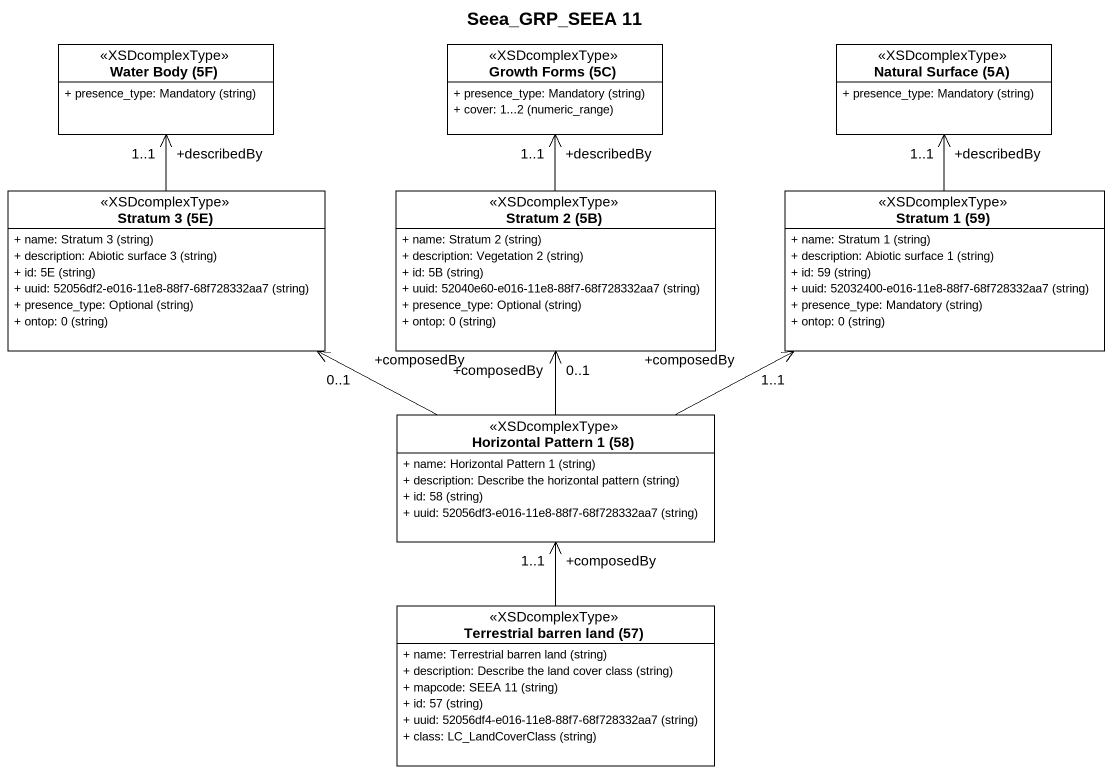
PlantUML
@startuml
title Seea_GRP_SEEA 11
hide circle
hide empty members
skinparam classAttributeIconSize 0
class "Water Body (5F)" as Water_Body_5F <<XSDcomplexType>> {
  {field} + presence_type: Mandatory (string)
}
class "Growth Forms (5C)" as Growth_Forms_5C <<XSDcomplexType>> {
  {field} + presence_type: Mandatory (string)
  {field} + cover: 1...2 (numeric_range)
}
class "Natural Surface (5A)" as Natural_Surface_5A <<XSDcomplexType>> {
  {field} + presence_type: Mandatory (string)
}
class "Stratum 3 (5E)" as Stratum_3_5E <<XSDcomplexType>> {
  {field} + name: Stratum 3 (string)
  {field} + description: Abiotic surface 3 (string)
  {field} + id: 5E (string)
  {field} + uuid: 52056df2-e016-11e8-88f7-68f728332aa7 (string)
  {field} + presence_type: Optional (string)
  {field} + ontop: 0 (string)
}
class "Stratum 2 (5B)" as Stratum_2_5B <<XSDcomplexType>> {
  {field} + name: Stratum 2 (string)
  {field} + description: Vegetation 2 (string)
  {field} + id: 5B (string)
  {field} + uuid: 52040e60-e016-11e8-88f7-68f728332aa7 (string)
  {field} + presence_type: Optional (string)
  {field} + ontop: 0 (string)
}
class "Stratum 1 (59)" as Stratum_1_59 <<XSDcomplexType>> {
  {field} + name: Stratum 1 (string)
  {field} + description: Abiotic surface 1 (string)
  {field} + id: 59 (string)
  {field} + uuid: 52032400-e016-11e8-88f7-68f728332aa7 (string)
  {field} + presence_type: Mandatory (string)
  {field} + ontop: 0 (string)
}
class "Horizontal Pattern 1 (58)" as Horizontal_Pattern_1_58 <<XSDcomplexType>> {
  {field} + name: Horizontal Pattern 1 (string)
  {field} + description: Describe the horizontal pattern (string)
  {field} + id: 58 (string)
  {field} + uuid: 52056df3-e016-11e8-88f7-68f728332aa7 (string)
}
class "Terrestrial barren land (57)" as Terrestrial_barren_land_57 <<XSDcomplexType>> {
  {field} + name: Terrestrial barren land (string)
  {field} + description: Describe the land cover class (string)
  {field} + mapcode: SEEA 11 (string)
  {field} + id: 57 (string)
  {field} + uuid: 52056df4-e016-11e8-88f7-68f728332aa7 (string)
  {field} + class: LC_LandCoverClass (string)
}
Stratum_3_5E -up-> "+describedBy\n1..1" Water_Body_5F
Stratum_2_5B -up-> "+describedBy\n1..1" Growth_Forms_5C
Stratum_1_59 -up-> "+describedBy\n1..1" Natural_Surface_5A
Horizontal_Pattern_1_58 -left-> "+composedBy\n0..1" Stratum_3_5E
Horizontal_Pattern_1_58 -up-> "+composedBy\n0..1" Stratum_2_5B
Horizontal_Pattern_1_58 -right-> "+composedBy\n1..1" Stratum_1_59
Terrestrial_barren_land_57 -up-> "+composedBy\n1..1" Horizontal_Pattern_1_58
@enduml
